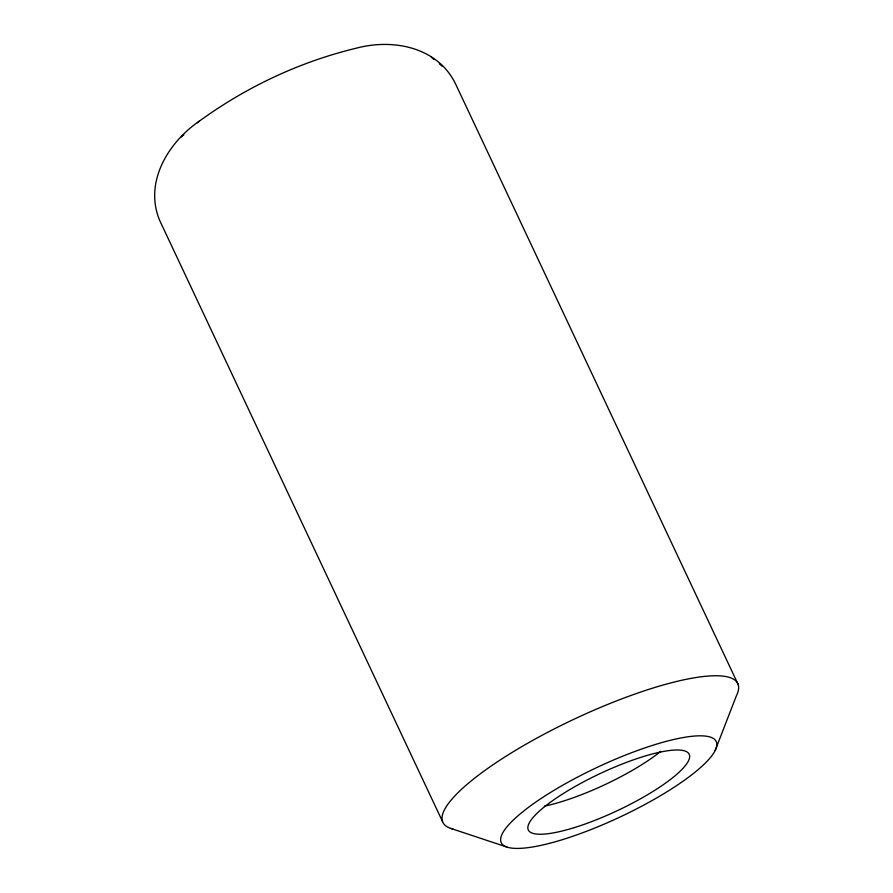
<?xml version="1.0" encoding="UTF-8"?>
<svg xmlns="http://www.w3.org/2000/svg" width="893" height="893" viewBox="0 0 893 893"><rect width="100%" height="100%" fill="white"/><g stroke="black" fill="none" stroke-linecap="round" stroke-linejoin="round"><path stroke-width="1.34" d="M715.17 750.511L736.345 695.893A162.972 37.495 -25.2 0 0 574.768 718.865A162.972 37.495 -25.2 0 0 452.974 829.028M738.12 684.373L455.72 84.243C437.972 47.095 393.21 38.343 356.474 48.144C300.896 61.483 248.008 86.163 201.628 119.495L199.496 121.024C167.806 142.567 143.315 183.322 160.148 221.453L442.548 821.582M181.357 136.875L183.813 134.731M197.509 122.754L199.496 121.024M450.842 828.425L507.09 847.111M439.278 63.76L442.202 66.194M431.286 57.174L434.132 59.541M660.731 751.37A88.898 20.45 -25.2 0 1 544.339 806.167M574.4 827.588A88.898 20.45 -25.2 0 0 689.363 754.697A88.898 20.45 -25.2 0 0 562.49 794.056A88.898 20.45 -25.2 0 0 574.4 827.588M562.858 839.52A118.78 27.326 -25.2 0 0 716.465 742.116A118.78 27.326 -25.2 0 0 546.929 794.714A118.78 27.326 -25.2 0 0 562.858 839.52"/></g></svg>
